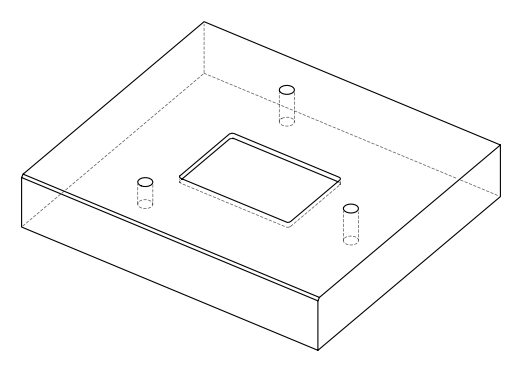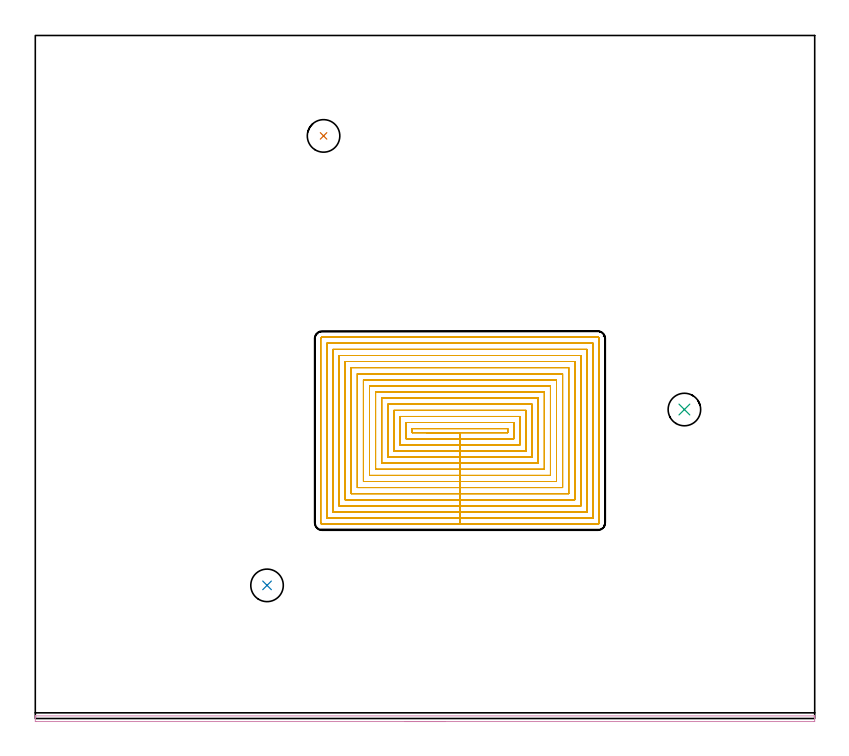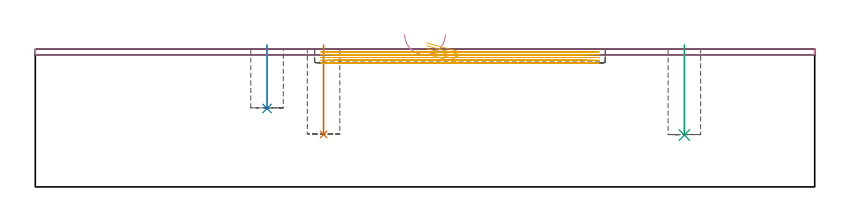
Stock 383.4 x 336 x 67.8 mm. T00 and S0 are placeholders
(PLAN: 5 operations, 2 tool changes, 49 min)
(1 INDEXABLE_INSERT_DRILL_BLIND_HOLE_FROM_SOLID | STEP1POCKET | NXT0302_003 | 0.18 min | 8390 mm3)
(2 INDEXABLE_INSERT_DRILL_BLIND_HOLE_FROM_SOLID_1 | STEP1POCKET_1 | NXT0302_003 | 0.13 min | 5822 mm3)
(3 INDEXABLE_INSERT_DRILL_BLIND_HOLE_FROM_SOLID_2 | STEP1POCKET_2 | NXT0302_003 | 0.18 min | 8451 mm3)
(4 AREA_MILL | FG_CHAMFER_SURFACE | UGT0205_001 | 3.22 min | 1503 mm3)
(5 MILL_RECTANGULAR_POCKET | POCKET_RECTANGULAR_STRAIGHT | NXT0201_002 | Follow Part, ap 1.5, ae 75% | 45.29 min | 96495 mm3)
(TOOL NXT0302_003 | Index. Insert Drill 16mm [880-D1600L20-05] | D16 PA176 FL80 Z2)
(TOOL UGT0205_001 | Chamfer Mill 20 x 3 x 45 deg. | D20 FL50 Z2)
(TOOL NXT0201_002 | ENDMILL 6mm [R216.24-06050CBC13P 1620] | D6 R1 FL13 Z4)
(OP 1 INDEXABLE_INSERT_DRILL_BLIND_HOLE_FROM_SOLID)
G17 G21 G94 G90
T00 M6
G54
G17 G0 G90 X141.8 Y286.6 S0 M3
G43 Z77.8 H1
G94 G81 G98 Z25.8 F250. R69.8
G80
M5
M2
(OP 2 INDEXABLE_INSERT_DRILL_BLIND_HOLE_FROM_SOLID_1)
G17 G21 G94 G90
T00 M6
G54
G17 G0 G90 X114. Y65.5 S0 M3
G43 Z77.8 H1
G94 G81 G98 Z38.6 F250. R69.8
G80
M5
M2
(OP 3 INDEXABLE_INSERT_DRILL_BLIND_HOLE_FROM_SOLID_2)
G17 G21 G94 G90
T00 M6
G54
G17 G0 G90 X319.3 Y152. S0 M3
G43 Z77.8 H1
G94 G81 G98 Z25.5 F250. R69.8
G80
M5
M2
(OP 4 AREA_MILL)
G17 G21 G94 G90
T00 M6
G54
G17 G0 G90 X201.7 Y-1.5 S1061 M3
G43 Z77.8 H0
Z75.
G94 G1 X201.662 Z74.128 F250.
X201.548 Z73.264
X201.359 Z72.412
X201.097 Z71.58
X200.763 Z70.774
X200.36 Z70.
X199.892 Z69.264
X199.36 Z68.572
X198.771 Z67.929
X198.128 Z67.34
X197.436 Z66.808
X196.7 Z66.34
X195.926 Z65.937
X195.12 Z65.603
X194.288 Z65.341
X193.437 Z65.152
X192.572 Z65.038
X191.7 Z65.
X0.425
X0.003 Y-1.497 Z64.999
X0.001 Y-1.496 Z65.001
X0. Y-0.1 Z66.395
Y0.558 Z67.057
Y0.919 Z67.418
X0.007 Y1.275 Z67.766
X0.01 Y1.297 Z67.788
X0.166 Y1.3 Z67.8
X383.234
X383.39 Y1.297 Z67.788
X383.393 Y1.275 Z67.766
X383.4 Y0.918 Z67.418
Y0.558 Z67.057
Y-0.1 Z66.395
Y-1.314 Z65.182
X383.398 Y-1.491 Z65.005
X382.975 Y-1.5 Z65.
X191.7
X190.828 Z65.038
X189.964 Z65.152
X189.112 Z65.341
X188.28 Z65.603
X187.474 Z65.937
X186.7 Z66.34
X185.964 Z66.808
X185.272 Z67.34
X184.629 Z67.929
X184.04 Z68.572
X183.508 Z69.264
X183.04 Z70.
X182.637 Z70.774
X182.303 Z71.58
X182.041 Z72.412
X181.852 Z73.264
X181.738 Z74.128
X181.7 Z75.
G0 Z77.8
M5
M2
(OP 5 MILL_RECTANGULAR_POCKET)
G17 G21 G94 G90
T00 M6
G54
G17 G0 G90 X192.554 Y140.6 S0 M3
G43 Z77.8 H1
Z70.8
G94 G1 X208.9 Z66.42 F250.
X232.4 F500.
Y142.6
X185.4
Y140.6
X208.9
Y137.6
X235.4
Y145.6
X182.4
Y137.6
X208.9
Y134.6
X238.4
Y148.6
X179.4
Y134.6
X208.9
Y131.6
X241.4
Y151.6
X176.4
Y131.6
X208.9
Y128.6
X244.4
Y154.6
X173.4
Y128.6
X208.9
Y125.6
X247.4
Y157.6
X170.4
Y125.6
X208.9
Y122.6
X250.4
Y160.6
X167.4
Y122.6
X208.9
Y119.6
X253.4
Y163.6
X164.4
Y119.6
X208.9
Y116.6
X256.4
Y166.6
X161.4
Y116.6
X208.9
Y113.6
X259.4
Y169.6
X158.4
Y113.6
X208.9
Y110.6
X262.4
Y172.6
X155.4
Y110.6
X208.9
Y107.6
X265.4
Y175.6
X152.4
Y107.6
X208.9
Y104.6
X268.4
Y178.6
X149.4
Y104.6
X208.9
Y101.6
X271.4
Y181.6
X146.4
Y101.6
X208.9
Y98.6
X274.4
Y184.6
X143.4
Y98.6
X208.9
Y95.6
X276.8
G3 X277.4 Y96.2 R0.6
G1 Y187.
G3 X276.8 Y187.6 R0.6
G1 X141.
G3 X140.4 Y187. R0.6
G1 Y96.2
G3 X141. Y95.6 R0.6
G1 X208.9
X209.9
G0 X192.554 Y140.6 Z69.42
G1 X208.9 Z65.04 F250.
X232.4 F500.
Y142.6
X185.4
Y140.6
X208.9
Y137.6
X235.4
Y145.6
X182.4
Y137.6
X208.9
Y134.6
X238.4
Y148.6
X179.4
Y134.6
X208.9
Y131.6
X241.4
Y151.6
X176.4
Y131.6
X208.9
Y128.6
X244.4
Y154.6
X173.4
Y128.6
X208.9
Y125.6
X247.4
Y157.6
X170.4
Y125.6
X208.9
Y122.6
X250.4
Y160.6
X167.4
Y122.6
X208.9
Y119.6
X253.4
Y163.6
X164.4
Y119.6
X208.9
Y116.6
X256.4
Y166.6
X161.4
Y116.6
X208.9
Y113.6
X259.4
Y169.6
X158.4
Y113.6
X208.9
Y110.6
X262.4
Y172.6
X155.4
Y110.6
X208.9
Y107.6
X265.4
Y175.6
X152.4
Y107.6
X208.9
Y104.6
X268.4
Y178.6
X149.4
Y104.6
X208.9
Y101.6
X271.4
Y181.6
X146.4
Y101.6
X208.9
Y98.6
X274.4
Y184.6
X143.4
Y98.6
X208.9
Y95.6
X276.8
G3 X277.4 Y96.2 R0.6
G1 Y187.
G3 X276.8 Y187.6 R0.6
G1 X141.
G3 X140.4 Y187. R0.6
G1 Y96.2
G3 X141. Y95.6 R0.6
G1 X208.9
X209.9
G0 X192.554 Y140.6 Z68.04
G1 X208.9 Z63.66 F250.
X232.4 F500.
Y142.6
X185.4
Y140.6
X208.9
Y137.6
X235.4
Y145.6
X182.4
Y137.6
X208.9
Y134.6
X238.4
Y148.6
X179.4
Y134.6
X208.9
Y131.6
X241.4
Y151.6
X176.4
Y131.6
X208.9
Y128.6
X244.4
Y154.6
X173.4
Y128.6
X208.9
Y125.6
X247.4
Y157.6
X170.4
Y125.6
X208.9
Y122.6
X250.4
Y160.6
X167.4
Y122.6
X208.9
Y119.6
X253.4
Y163.6
X164.4
Y119.6
X208.9
Y116.6
X256.4
Y166.6
X161.4
Y116.6
X208.9
Y113.6
X259.4
Y169.6
X158.4
Y113.6
X208.9
Y110.6
X262.4
Y172.6
X155.4
Y110.6
X208.9
Y107.6
X265.4
Y175.6
X152.4
Y107.6
X208.9
Y104.6
X268.4
Y178.6
X149.4
Y104.6
X208.9
Y101.6
X271.4
Y181.6
X146.4
Y101.6
X208.9
Y98.6
X274.4
Y184.6
X143.4
Y98.6
X208.9
Y95.6
X276.8
G3 X277.4 Y96.2 R0.6
G1 Y187.
G3 X276.8 Y187.6 R0.6
G1 X141.
G3 X140.4 Y187. R0.6
G1 Y96.2
G3 X141. Y95.6 R0.6
G1 X208.9
X209.9
G0 X192.554 Y140.6 Z66.66
G1 X208.9 Z62.28 F250.
X232.4 F500.
Y142.6
X185.4
Y140.6
X208.9
Y137.6
X235.4
Y145.6
X182.4
Y137.6
X208.9
Y134.6
X238.4
Y148.6
X179.4
Y134.6
X208.9
Y131.6
X241.4
Y151.6
X176.4
Y131.6
X208.9
Y128.6
X244.4
Y154.6
X173.4
Y128.6
X208.9
Y125.6
X247.4
Y157.6
X170.4
Y125.6
X208.9
Y122.6
X250.4
Y160.6
X167.4
Y122.6
X208.9
Y119.6
X253.4
Y163.6
X164.4
Y119.6
X208.9
Y116.6
X256.4
Y166.6
X161.4
Y116.6
X208.9
Y113.6
X259.4
Y169.6
X158.4
Y113.6
X208.9
Y110.6
X262.4
Y172.6
X155.4
Y110.6
X208.9
Y107.6
X265.4
Y175.6
X152.4
Y107.6
X208.9
Y104.6
X268.4
Y178.6
X149.4
Y104.6
X208.9
Y101.6
X271.4
Y181.6
X146.4
Y101.6
X208.9
Y98.6
X274.4
Y184.6
X143.4
Y98.6
X208.9
Y95.6
X276.8
G3 X277.4 Y96.2 R0.6
G1 Y187.
G3 X276.8 Y187.6 R0.6
G1 X141.
G3 X140.4 Y187. R0.6
G1 Y96.2
G3 X141. Y95.6 R0.6
G1 X208.9
X209.9
G0 X192.554 Y140.6 Z65.28
G1 X208.9 Z60.9 F250.
X232.4 F500.
Y142.6
X185.4
Y140.6
X208.9
Y137.6
X235.4
Y145.6
X182.4
Y137.6
X208.9
Y134.6
X238.4
Y148.6
X179.4
Y134.6
X208.9
Y131.6
X241.4
Y151.6
X176.4
Y131.6
X208.9
Y128.6
X244.4
Y154.6
X173.4
Y128.6
X208.9
Y125.6
X247.4
Y157.6
X170.4
Y125.6
X208.9
Y122.6
X250.4
Y160.6
X167.4
Y122.6
X208.9
Y119.6
X253.4
Y163.6
X164.4
Y119.6
X208.9
Y116.6
X256.4
Y166.6
X161.4
Y116.6
X208.9
Y113.6
X259.4
Y169.6
X158.4
Y113.6
X208.9
Y110.6
X262.4
Y172.6
X155.4
Y110.6
X208.9
Y107.6
X265.4
Y175.6
X152.4
Y107.6
X208.9
Y104.6
X268.4
Y178.6
X149.4
Y104.6
X208.9
Y101.6
X271.4
Y181.6
X146.4
Y101.6
X208.9
Y98.6
X274.4
Y184.6
X143.4
Y98.6
X208.9
Y95.6
X276.8
G3 X277.4 Y96.2 R0.6
G1 Y187.
G3 X276.8 Y187.6 R0.6
G1 X141.
G3 X140.4 Y187. R0.6
G1 Y96.2
G3 X141. Y95.6 R0.6
G1 X208.9
X209.9
G0 Z77.8
M5
M2
